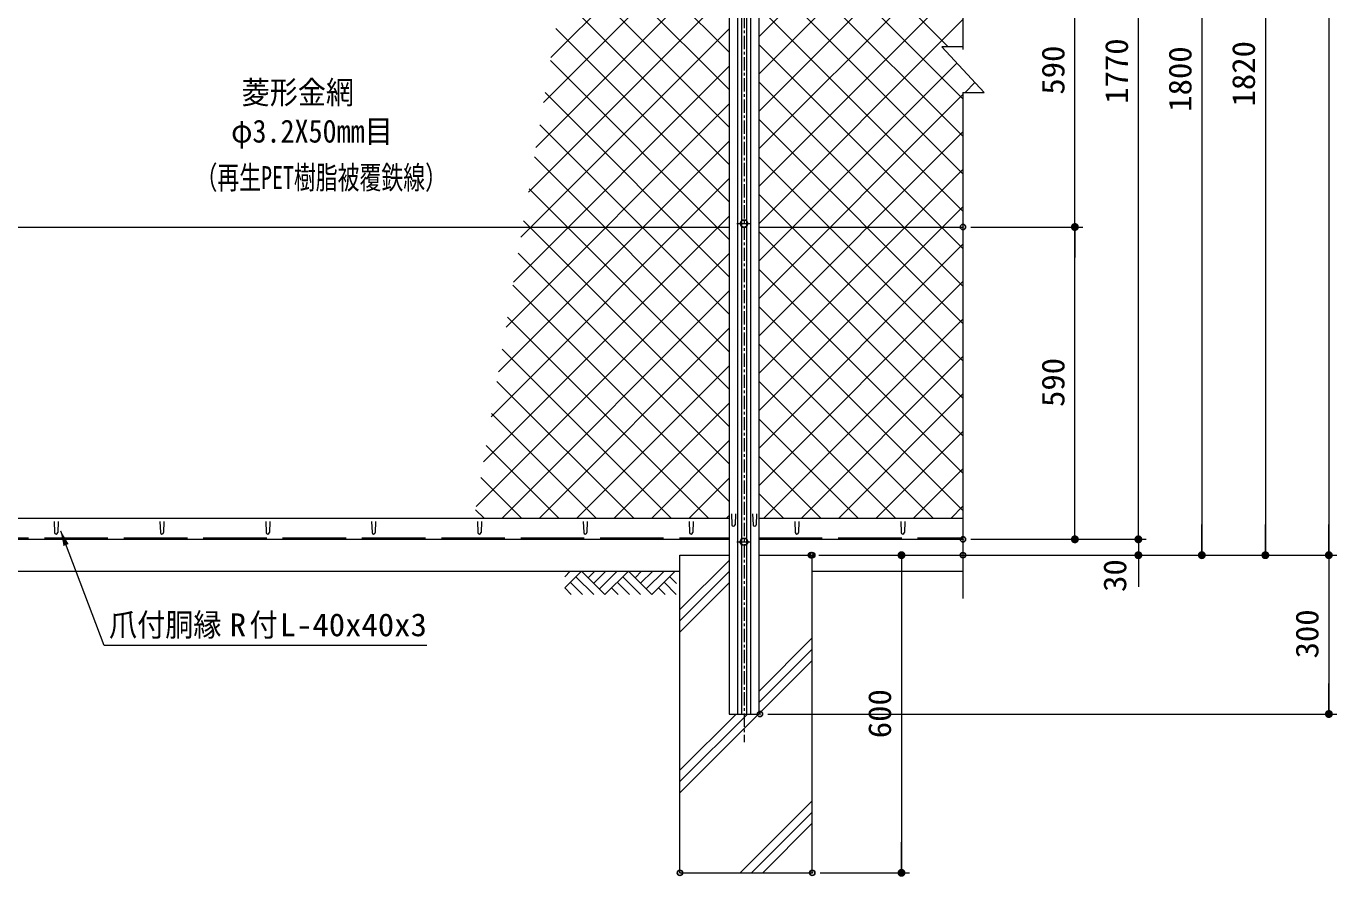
# Model space of a CAD drawing. Units: millimetres at full size. Extents: x -4455 to 4455, y -3150 to 3150.
# Drawn here: x -2873 to -396, y -959 to 648 of the extents above; entities that cross this region are included whole.
import ezdxf
from ezdxf.enums import TextEntityAlignment as Align

# ---------------------------------------------------------------- set-up
doc = ezdxf.new("R2010")
doc.units = ezdxf.units.MM
doc.header["$LTSCALE"] = 20
doc.header["$PDMODE"] = 32
doc.header["$PDSIZE"] = 10
doc.linetypes.add('DASHED', pattern=[7.5, 6, -1.5])
doc.linetypes.add('USER1', pattern=[2, 1.25, -0.25, 0.25, -0.25])
for name, color, linetype, lineweight in [('0-0_6文字', 3, 'Continuous', 18), ('0-1_4基礎', 4, 'Continuous', 18), ('0-2_GL', 7, 'Continuous', 18), ('0-3_5寸法', 1, 'Continuous', 18), ('0-4_SUNPOU', 1, 'Continuous', 18), ('0-6_1部材', 3, 'Continuous', 18), ('0-8_中心線', 1, 'USER1', 18), ('0-9_8部品', 7, 'Continuous', 18), ('0-A_0', 7, 'Continuous', 18), ('0-B_2網', 4, 'Continuous', 18)]:
    doc.layers.add(name, color=color, linetype=linetype, lineweight=lineweight)
doc.layers.add('0-5_DEFPOINTS', color=7, linetype='Continuous')
doc.styles.add('ＭＳ ゴシック', font='')
doc.styles.get('ＭＳ ゴシック').set_extended_font_data('MS Gothic')

# ---------------------------------------------------------------- blocks, each defined once
blk = doc.blocks.new('M1')
at = {"layer": '0-4_SUNPOU'}
blk.add_line((-5, 0), (-38.58, 0), dxfattribs=at)
for points in [[(0, 0), (-5, 0), (-4.96, 0.63)], [(0, 0), (-4.96, -0.63), (-5, 0)], [(0, 0), (-4.96, 0.63), (-4.84, 1.24)], [(0, 0), (-4.84, -1.24), (-4.96, -0.63)], [(0, 0), (-4.84, 1.24), (-4.65, 1.84)], [(0, 0), (-4.65, -1.84), (-4.84, -1.24)], [(0, 0), (-4.65, 1.84), (-4.38, 2.41)], [(0, 0), (-4.38, -2.41), (-4.65, -1.84)], [(0, 0), (-4.38, 2.41), (-4.05, 2.94)], [(0, 0), (-4.05, -2.94), (-4.38, -2.41)], [(0, 0), (-4.05, 2.94), (-3.64, 3.42)], [(0, 0), (-3.64, -3.42), (-4.05, -2.94)], [(0, 0), (-3.64, 3.42), (-3.19, 3.85)], [(0, 0), (-3.19, -3.85), (-3.64, -3.42)], [(0, 0), (-3.19, 3.85), (-2.68, 4.22)], [(0, 0), (-2.68, -4.22), (-3.19, -3.85)], [(0, 0), (-2.68, 4.22), (-2.13, 4.52)], [(0, 0), (-2.13, -4.52), (-2.68, -4.22)], [(0, 0), (-2.13, 4.52), (-1.55, 4.76)], [(0, 0), (-1.55, -4.76), (-2.13, -4.52)], [(0, 0), (-1.55, 4.76), (-0.94, 4.91)], [(0, 0), (-0.94, -4.91), (-1.55, -4.76)], [(0, 0), (-0.94, 4.91), (-0.31, 4.99)], [(0, 0), (-0.31, -4.99), (-0.94, -4.91)], [(0, 0), (-0.31, 4.99), (0.31, 4.99)], [(0, 0), (0.31, -4.99), (-0.31, -4.99)], [(0, 0), (0.31, 4.99), (0.94, 4.91)], [(0, 0), (0.94, 4.91), (1.55, 4.76)], [(0, 0), (1.55, 4.76), (2.13, 4.52)], [(0, 0), (2.13, 4.52), (2.68, 4.22)], [(0, 0), (2.68, 4.22), (3.19, 3.85)], [(0, 0), (3.19, 3.85), (3.64, 3.42)], [(0, 0), (3.64, 3.42), (4.05, 2.94)], [(0, 0), (4.05, 2.94), (4.38, 2.41)], [(0, 0), (4.38, 2.41), (4.65, 1.84)], [(0, 0), (4.65, 1.84), (4.84, 1.24)], [(0, 0), (4.84, 1.24), (4.96, 0.63)], [(0, 0), (4.96, 0.63), (5, 0)], [(0, 0), (0.94, -4.91), (0.31, -4.99)], [(0, 0), (1.55, -4.76), (0.94, -4.91)], [(0, 0), (2.13, -4.52), (1.55, -4.76)], [(0, 0), (2.68, -4.22), (2.13, -4.52)], [(0, 0), (3.19, -3.85), (2.68, -4.22)], [(0, 0), (3.64, -3.42), (3.19, -3.85)], [(0, 0), (4.05, -2.94), (3.64, -3.42)], [(0, 0), (4.38, -2.41), (4.05, -2.94)], [(0, 0), (4.65, -1.84), (4.38, -2.41)], [(0, 0), (4.84, -1.24), (4.65, -1.84)], [(0, 0), (4.96, -0.63), (4.84, -1.24)], [(0, 0), (5, 0), (4.96, -0.63)]]:
    blk.add_solid(points, dxfattribs=at)
blk = doc.blocks.new('GL-マーク')
at = {"layer": '0-A_0', "color": 1}
for p, q in [((-278.75, -14.14), (-264.61, 0)), ((-278.75, -42.43), (-236.32, 0)), ((-236.32, 0), (-177.24, -59.08)), ((-203.01, 0), (-219.67, -16.66)), ((-174.73, 0), (-205.53, -30.8)), ((-146.45, 0), (-191.38, -44.94)), ((-118.16, 0), (-177.24, -59.08)), ((-118.16, 0), (-59.08, -59.08)), ((-84.85, 0), (-101.51, -16.65)), ((-56.57, 0), (-87.36, -30.8)), ((-28.28, 0), (-73.22, -44.94)), ((0, 0), (-59.08, -59.08)), ((-264.61, -28.28), (-233.81, -59.08)), ((-250.46, -14.14), (-205.53, -59.08)), ((-146.44, -28.28), (-115.65, -59.08)), ((-132.3, -14.14), (-87.37, -59.08)), ((2.51, -59.08), (-28.28, -28.28)), ((3.33, -31.61), (-14.14, -14.14)), ((-278.75, -42.43), (-262.09, -59.08)), ((-160.59, -42.43), (-143.93, -59.08)), ((-25.77, -59.08), (-42.43, -42.43))]:
    blk.add_line(p, q, dxfattribs=at)

msp = doc.modelspace()

# ---------------------------------------------------------------- linework, layer by layer
at = {"layer": '0-0_6文字', "color": 7}
msp.add_lwpolyline([(-2115.83, -522.17), (-2725.96, -522.17), (-2807.73, -306.14)], dxfattribs=at)
msp.add_solid([(-2808.44, -304.27), (-2792.95, -330.48), (-2802.69, -334.17)], dxfattribs=at)
at = {"layer": '0-1_4基礎', "color": 7}
for p, q in [((-1637.71, -951.56), (-1637.71, -351.56)), ((-1637.71, -351.56), (-1544.66, -351.56)), ((-1488.66, -351.56), (-1387.71, -351.56)), ((-1387.71, -951.56), (-1387.71, -351.56)), ((-1637.71, -951.56), (-1387.71, -951.56))]:
    msp.add_line(p, q, dxfattribs=at)
at = {"layer": '0-1_4基礎'}
for p, q in [((-1637.71, -454.33), (-1544.66, -361.28)), ((-1637.71, -475.54), (-1544.66, -382.49)), ((-1637.71, -496.76), (-1544.66, -403.71)), ((-1488.66, -608.74), (-1387.71, -507.79)), ((-1488.66, -629.95), (-1387.71, -529)), ((-1488.66, -651.17), (-1387.71, -550.22)), ((-1637.71, -800.22), (-1489.05, -651.56)), ((-1637.71, -779), (-1510.26, -651.56)), ((-1637.71, -757.79), (-1531.48, -651.56)), ((-1523.66, -951.56), (-1387.71, -815.61)), ((-1502.44, -951.56), (-1387.71, -836.82)), ((-1481.23, -951.56), (-1387.71, -858.04))]:
    msp.add_line(p, q, dxfattribs=at)
at = {"layer": '0-2_GL'}
for p, q in [((-3187.71, -381.56), (-1637.71, -381.56)), ((-1387.71, -381.56), (-1102.96, -381.56))]:
    msp.add_line(p, q, dxfattribs=at)
at = {"layer": '0-3_5寸法'}
for p, q in [((-411.39, 1885.44), (-411.39, -351.56)), ((-531.39, 1468.44), (-531.39, -351.56)), ((-771.39, -321.56), (-771.39, 1448.44)), ((-651.39, 1448.44), (-651.39, -351.56)), ((-891.39, 268.44), (-891.39, 858.44)), ((-1087.96, 268.44), (-876.39, 268.44)), ((-1087.96, 268.44), (-876.39, 268.44)), ((-891.39, -321.56), (-891.39, 268.44)), ((-771.39, -291.56), (-771.39, -261.56)), ((-1087.96, -321.56), (-756.39, -321.56)), ((-1087.96, -321.56), (-756.39, -321.56)), ((-1087.96, -321.56), (-876.39, -321.56)), ((-771.39, -321.56), (-771.39, -351.56)), ((-1375.17, -351.56), (-396.39, -351.56)), ((-1372.71, -351.56), (-1204.1, -351.56)), ((-1219.1, -351.56), (-1219.1, -951.56)), ((-1087.96, -351.56), (-636.39, -351.56)), ((-1087.96, -351.56), (-756.39, -351.56)), ((-1087.96, -351.56), (-516.39, -351.56)), ((-1087.96, -351.56), (-396.39, -351.56)), ((-411.39, -351.56), (-411.39, -651.56)), ((-771.39, -381.56), (-771.39, -411.56)), ((-1471.62, -651.56), (-396.39, -651.56)), ((-1372.71, -951.56), (-1204.1, -951.56))]:
    msp.add_line(p, q, dxfattribs=at)
at = {"layer": '0-5_DEFPOINTS'}
for p in [(-1102.96, 268.44), (-891.39, 268.44), (-1102.96, -321.56), (-1390.17, -351.56), (-1387.71, -351.56), (-1102.96, -351.56), (-1102.96, -351.56), (-771.39, -351.56), (-651.39, -351.56), (-531.39, -351.56), (-411.39, -351.56), (-1486.62, -651.56), (-411.39, -651.56), (-1637.71, -951.56), (-1387.71, -951.56), (-1387.71, -951.56), (-1219.1, -951.56)]:
    msp.add_point(p, dxfattribs=at)
at = {"layer": '0-6_1部材', "color": 7}
for p, q in [((-1544.66, 1898.15), (-1544.66, -651.56)), ((-1488.66, 1898.15), (-1488.66, -651.56)), ((-3288.66, 268.44), (-1544.66, 268.44)), ((-1488.66, 268.44), (-1102.96, 268.44)), ((-3288.66, -281.56), (-1544.66, -281.56)), ((-1488.66, -281.56), (-1102.96, -281.56)), ((-3288.66, -321.56), (-1544.66, -321.56)), ((-1488.66, -321.56), (-1102.96, -321.56)), ((-1544.66, -651.56), (-1488.66, -651.56))]:
    msp.add_line(p, q, dxfattribs=at)
at = {"layer": '0-6_1部材'}
for p, q in [((-1529.16, 1898.15), (-1529.16, -651.56)), ((-1521.66, 1884.65), (-1521.66, -651.56)), ((-1511.66, 1884.65), (-1511.66, -651.56)), ((-1504.16, 1898.15), (-1504.16, -651.56)), ((-2820.41, -288.06), (-2819.66, -308.56)), ((-2812.91, -288.06), (-2813.66, -308.56)), ((-2620.41, -288.06), (-2619.66, -308.56)), ((-2612.91, -288.06), (-2613.66, -308.56)), ((-2420.41, -288.06), (-2419.66, -308.56)), ((-2412.91, -288.06), (-2413.66, -308.56)), ((-2220.41, -288.06), (-2219.66, -308.56)), ((-2212.91, -288.06), (-2213.66, -308.56)), ((-2020.41, -288.06), (-2019.66, -308.56)), ((-2012.91, -288.06), (-2013.66, -308.56)), ((-1820.41, -288.06), (-1819.66, -308.56)), ((-1812.91, -288.06), (-1813.66, -308.56)), ((-1620.41, -288.06), (-1619.66, -308.56)), ((-1612.91, -288.06), (-1613.66, -308.56)), ((-1540.41, -273.51), (-1539.66, -294.01)), ((-1532.91, -273.51), (-1533.66, -294.01)), ((-1500.41, -273.51), (-1499.66, -294.01)), ((-1492.91, -273.51), (-1493.66, -294.01)), ((-1420.41, -288.06), (-1419.66, -308.56)), ((-1412.91, -288.06), (-1413.66, -308.56)), ((-1220.41, -288.06), (-1219.66, -308.56)), ((-1212.91, -288.06), (-1213.66, -308.56))]:
    msp.add_line(p, q, dxfattribs=at)
at = {"layer": '0-6_1部材', "color": 4}
for p, q in [((-1102.96, 1903.93), (-1102.96, 603.9)), ((-1142.96, 608.9), (-1062.96, 522.74)), ((-1102.96, 608.9), (-1142.96, 608.9)), ((-1102.96, 522.74), (-1102.96, -433.08)), ((-1102.96, 522.74), (-1062.96, 522.74))]:
    msp.add_line(p, q, dxfattribs=at)
at = {"layer": '0-6_1部材', "color": 1, "linetype": 'DASHED'}
for p, q in [((-3288.66, -318.56), (-1544.66, -318.56)), ((-1488.66, -318.56), (-1102.96, -318.56))]:
    msp.add_line(p, q, dxfattribs=at)
at = {"layer": '0-6_1部材'}
for centre in [(-1536.66, -294.01), (-1496.66, -294.01), (-2816.66, -308.56), (-2616.66, -308.56), (-2416.66, -308.56), (-2216.66, -308.56), (-2016.66, -308.56), (-1816.66, -308.56), (-1616.66, -308.56), (-1416.66, -308.56), (-1216.66, -308.56)]:
    msp.add_arc(centre, 3, 180, 0, dxfattribs=at)
at = {"layer": '0-8_中心線'}
msp.add_line((-1516.66, 1909.39), (-1516.66, -704.52), dxfattribs=at)
at = {"layer": '0-9_8部品', "color": 1, "linetype": 'USER1'}
for p, q in [((-1530.1, 274.87), (-1503.22, 274.87)), ((-1530.09, -326.01), (-1503.21, -326.01))]:
    msp.add_line(p, q, dxfattribs=at)
at = {"layer": '0-9_8部品', "color": 3}
for points in [[(-1508.83, 274.87), (-1512.75, 281.66), (-1520.59, 281.66), (-1524.51, 274.87), (-1520.59, 268.08), (-1512.75, 268.08)], [(-1508.82, -326.01), (-1512.74, -332.8), (-1520.58, -332.8), (-1524.5, -326.01), (-1520.58, -319.22), (-1512.74, -319.22)]]:
    msp.add_lwpolyline(points, close=True, dxfattribs=at)
for centre in [(-1516.67, 274.87), (-1516.66, -326.01)]:
    msp.add_circle(centre, 6.8, dxfattribs=at)
at = {"layer": '0-B_2網'}
for p, q in [((-1488.66, 628.01), (-1102.96, 1013.72)), ((-1130.68, 608.9), (-1488.66, 966.89)), ((-1488.66, 557.3), (-1102.96, 943.01)), ((-1881.66, 588.57), (-1544.66, 925.57)), ((-1102.96, 510.48), (-1488.66, 896.18)), ((-1544.66, 598.62), (-1832.11, 886.07)), ((-1488.66, 486.59), (-1102.96, 872.29)), ((-1895.79, 503.73), (-1544.66, 854.86)), ((-1544.66, 527.91), (-1842.2, 825.46)), ((-1102.96, 439.77), (-1488.66, 825.47)), ((-1488.66, 415.88), (-1102.96, 801.58)), ((-1909.92, 418.88), (-1544.66, 784.15)), ((-1544.66, 457.2), (-1852.3, 764.84)), ((-1102.96, 369.06), (-1488.66, 754.76)), ((-1488.66, 345.17), (-1102.96, 730.87)), ((-1924.05, 334.04), (-1544.66, 713.44)), ((-1544.66, 386.49), (-1862.39, 704.23)), ((-1102.96, 298.34), (-1488.66, 684.05)), ((-1488.66, 274.46), (-1102.96, 660.16)), ((-1938.18, 249.2), (-1544.66, 642.72)), ((-1544.66, 315.78), (-1872.49, 643.61)), ((-1102.96, 227.63), (-1488.66, 613.34)), ((-1952.32, 164.36), (-1544.66, 572.01)), ((-1544.66, 245.07), (-1882.59, 583)), ((-1488.66, 203.75), (-1114.33, 578.08)), ((-1544.66, 174.36), (-1892.68, 522.38)), ((-1102.96, 156.92), (-1488.66, 542.62)), ((-1098.95, 522.74), (-1080.29, 541.41)), ((-1966.45, 79.52), (-1544.66, 501.3)), ((-1488.66, 133.04), (-1102.96, 518.74)), ((-1102.96, 86.21), (-1488.66, 471.91)), ((-1544.66, 103.65), (-1902.78, 461.77)), ((-1488.66, 62.33), (-1102.96, 448.03)), ((-1980.58, -5.33), (-1544.66, 430.59)), ((-1544.66, 32.94), (-1912.87, 401.15)), ((-1102.96, 15.5), (-1488.66, 401.2)), ((-1488.66, -8.38), (-1102.96, 377.32)), ((-1994.71, -90.17), (-1544.66, 359.88)), ((-1544.66, -37.77), (-1922.97, 340.54)), ((-1102.96, -55.21), (-1488.66, 330.49)), ((-1488.66, -79.09), (-1102.96, 306.61)), ((-2008.84, -175.01), (-1544.66, 289.17)), ((-1544.66, -108.48), (-1933.07, 279.92)), ((-1102.96, -125.92), (-1488.66, 259.78)), ((-1488.66, -149.8), (-1102.96, 235.9)), ((-2022.97, -259.85), (-1544.66, 218.46)), ((-1544.66, -179.19), (-1943.16, 219.31)), ((-1102.96, -196.63), (-1488.66, 189.07)), ((-1544.66, -249.9), (-1953.26, 158.7)), ((-1488.66, -220.51), (-1102.96, 165.19)), ((-1973.97, -281.56), (-1544.66, 147.75)), ((-1102.96, -267.34), (-1488.66, 118.36)), ((-1583.72, -281.56), (-1963.36, 98.08)), ((-1903.26, -281.56), (-1544.66, 77.04)), ((-1478.99, -281.56), (-1102.96, 94.48)), ((-1654.43, -281.56), (-1973.45, 37.47)), ((-1159.45, -281.56), (-1488.66, 47.65)), ((-1832.55, -281.56), (-1544.66, 6.33)), ((-1408.28, -281.56), (-1102.96, 23.77)), ((-1725.14, -281.56), (-1983.55, -23.15)), ((-1230.16, -281.56), (-1488.66, -23.06)), ((-1337.57, -281.56), (-1102.96, -46.94)), ((-1761.84, -281.56), (-1544.66, -64.38)), ((-1795.85, -281.56), (-1993.64, -83.76)), ((-1300.87, -281.56), (-1488.66, -93.77)), ((-1266.86, -281.56), (-1102.96, -117.66)), ((-1866.56, -281.56), (-2003.74, -144.38)), ((-1691.12, -281.56), (-1544.66, -135.09)), ((-1371.58, -281.56), (-1488.66, -164.48)), ((-1196.15, -281.56), (-1102.96, -188.37)), ((-1937.27, -281.56), (-2013.84, -204.99)), ((-1620.41, -281.56), (-1544.66, -205.8)), ((-1442.3, -281.56), (-1488.66, -235.19)), ((-2007.98, -281.56), (-2023.93, -265.61)), ((-1125.44, -281.56), (-1102.96, -259.08)), ((-1549.7, -281.56), (-1544.66, -276.51))]:
    msp.add_line(p, q, dxfattribs=at)

# ---------------------------------------------------------------- block references
at = {"layer": '0-2_GL', "xscale": 0.75, "yscale": 0.75}
msp.add_blockref('GL-マーク', (-1646.44, -381.56), dxfattribs=at)
at = {"layer": '0-3_5寸法', "xscale": 1.5, "yscale": 1.5}
for p, rotation in [((-891.39, 268.44), 270), ((-891.39, 268.44), 90), ((-891.39, -321.56), 270), ((-771.39, -321.56), 270), ((-771.39, -321.56), 270), ((-651.39, -351.56), 270), ((-531.39, -351.56), 270), ((-411.39, -351.56), 270), ((-1219.1, -351.56), 90), ((-771.39, -351.56), 90), ((-411.39, -351.56), 90), ((-411.39, -651.56), 270), ((-1219.1, -951.56), 270)]:
    msp.add_blockref('M1', p, dxfattribs=dict(at, rotation=rotation))

# ---------------------------------------------------------------- texts
at = {"layer": '0-0_6文字', "style": 'ＭＳ ゴシック'}
for s, height, width, p in [('菱形金網', 43.26, 0.9, (-2466.09, 488.15)), ('φ3.2X50mm目', 43.3, 0.9, (-2485.92, 414.96)), ('（再生PET樹脂被覆鉄線）', 43.3, 0.7, (-2553.25, 327.25)), ('爪付胴縁  付', 43.26, 0.9, (-2716.67, -517.64)), ('R', 43.26, 1.05, (-2488.51, -517.64)), ('L-40x40x3', 43.26, 1.05, (-2394.1, -517.64))]:
    msp.add_text(s, height=height, dxfattribs=dict(at, width=width)).set_placement(p, align=Align.BOTTOM_LEFT)
at = {"layer": '0-3_5寸法', "color": 3, "style": 'ＭＳ ゴシック', "width": 1.05}
for s, p in [('1770', (-778.06, 501.19)), ('590', (-898.06, 518.44)), ('1800', (-658.06, 486.19)), ('1820', (-538.06, 496.19)), ('590', (-898.06, -71.56)), ('30', (-781.24, -420.92)), ('300', (-418.06, -546.56)), ('600', (-1225.77, -697.31))]:
    msp.add_text(s, height=43.26, rotation=90, dxfattribs=at).set_placement(p, align=Align.BOTTOM_LEFT)

doc.saveas('drawing.dxf')
